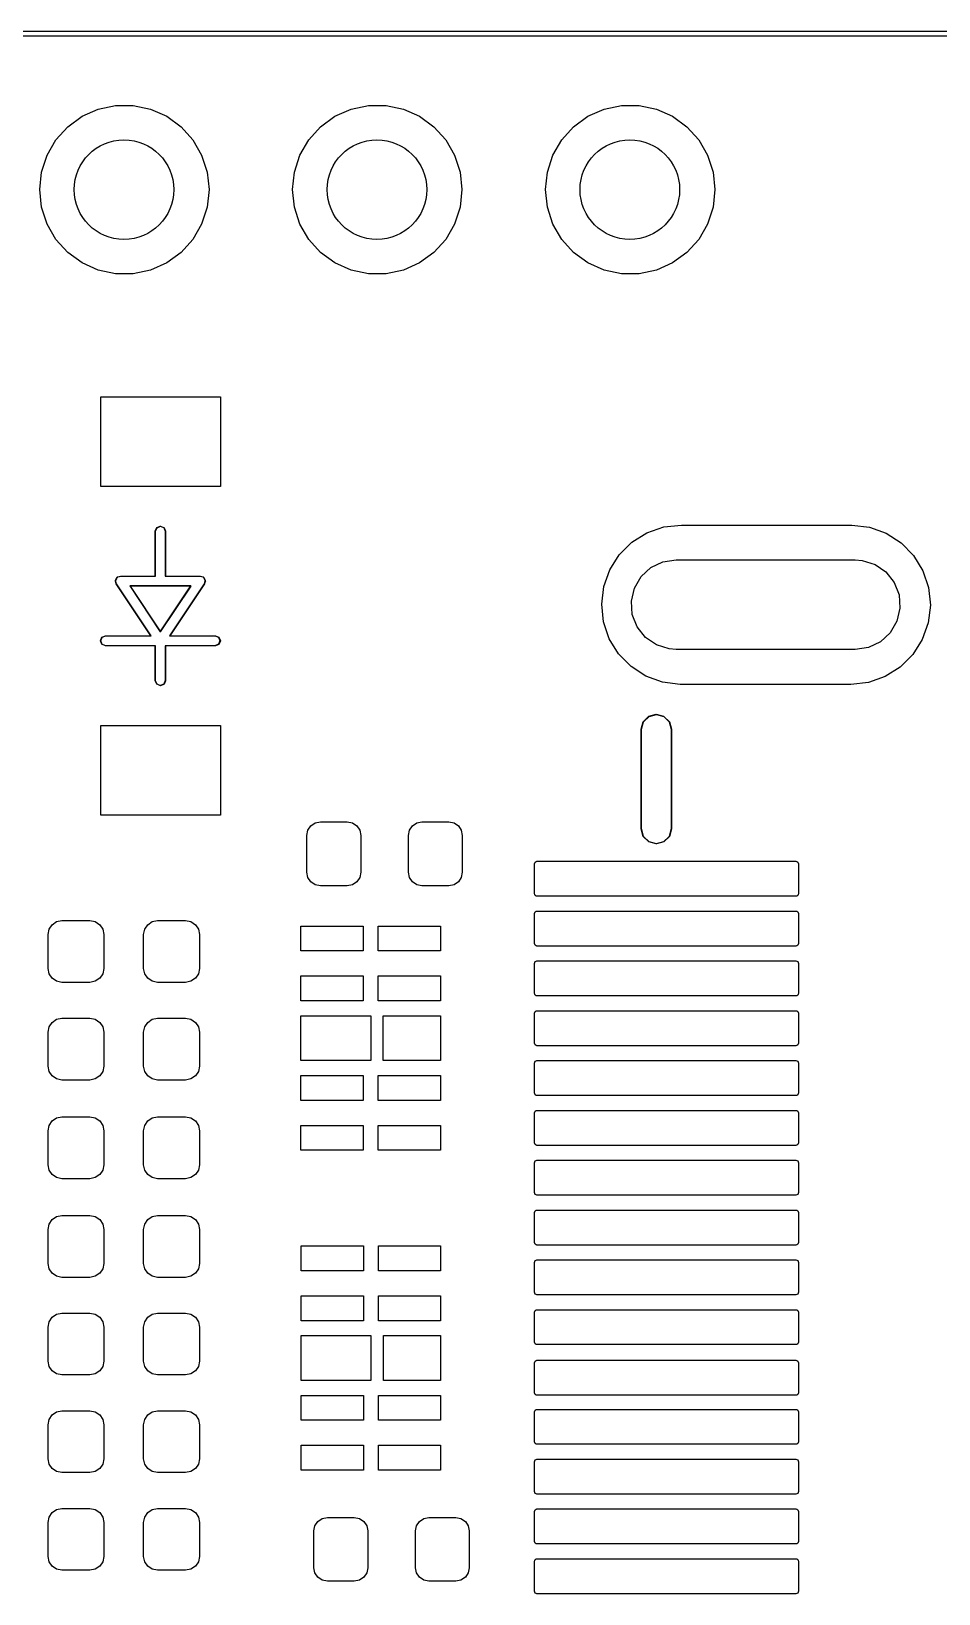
# Model space of a CAD drawing. Extents: x -4.6 to 74, y -9.9 to 22.
# Drawn here: x 56.33 to 65.42, y 6.31 to 21.96 of the extents above; entities that cross this region are included whole.
import ezdxf

# ---------------------------------------------------------------- set-up
doc = ezdxf.new("R2010")
doc.units = 0
doc.header["$MEASUREMENT"] = 0
doc.layers.get('0').update_dxf_attribs({"color": 252, "linetype": 'CONTINUOUS'})
doc.layers.add('BLACK', color=140, linetype='CONTINUOUS')
doc.layers.get('0').off()

# ---------------------------------------------------------------- blocks, each defined once
blk = doc.blocks.new('Tang_Nano_9K_3672-F_Mask')
at = {"layer": 'BLACK', "linetype": 'Continuous'}
for p, q in [((6.10498, -3.01993), (6.11182, -3.01847)), ((6.11182, -3.01847), (6.11882, -3.01847)), ((6.11882, -3.01847), (6.12566, -3.01993)), ((6.20498, -3.01993), (6.21183, -3.01847)), ((6.21183, -3.01847), (6.21882, -3.01847)), ((6.21882, -3.01847), (6.22566, -3.01993)), ((6.30498, -3.01993), (6.31182, -3.01847)), ((6.31182, -3.01847), (6.31882, -3.01847)), ((6.31882, -3.01847), (6.32566, -3.01993)), ((6.09293, -3.02689), (6.09859, -3.02277)), ((6.09859, -3.02277), (6.10498, -3.01993)), ((6.12566, -3.01993), (6.13206, -3.02277)), ((6.13206, -3.02277), (6.13772, -3.02689)), ((6.19293, -3.02689), (6.19859, -3.02277)), ((6.19859, -3.02277), (6.20498, -3.01993)), ((6.22566, -3.01993), (6.23206, -3.02277)), ((6.23206, -3.02277), (6.23772, -3.02689)), ((6.29293, -3.02689), (6.29859, -3.02277)), ((6.29859, -3.02277), (6.30498, -3.01993)), ((6.32566, -3.01993), (6.33206, -3.02277)), ((6.33206, -3.02277), (6.33772, -3.02689)), ((6.08825, -3.03209), (6.09293, -3.02689)), ((6.13772, -3.02689), (6.1424, -3.03209)), ((6.18825, -3.03209), (6.19293, -3.02689)), ((6.23772, -3.02689), (6.2424, -3.03209)), ((6.28825, -3.03209), (6.29293, -3.02689)), ((6.33772, -3.02689), (6.3424, -3.03209)), ((6.08475, -3.03814), (6.08825, -3.03209)), ((6.1424, -3.03209), (6.14589, -3.03814)), ((6.18475, -3.03814), (6.18825, -3.03209)), ((6.2424, -3.03209), (6.24589, -3.03814)), ((6.28475, -3.03814), (6.28825, -3.03209)), ((6.3424, -3.03209), (6.34589, -3.03814)), ((6.08259, -3.0448), (6.08475, -3.03814)), ((6.14589, -3.03814), (6.14806, -3.0448)), ((6.18259, -3.0448), (6.18475, -3.03814)), ((6.24589, -3.03814), (6.24806, -3.0448)), ((6.28259, -3.0448), (6.28475, -3.03814)), ((6.34589, -3.03814), (6.34806, -3.0448)), ((6.08186, -3.05176), (6.08259, -3.0448)), ((6.14806, -3.0448), (6.14879, -3.05176)), ((6.18186, -3.05176), (6.18259, -3.0448)), ((6.24806, -3.0448), (6.24879, -3.05176)), ((6.28186, -3.05176), (6.28259, -3.0448)), ((6.34806, -3.0448), (6.34879, -3.05176)), ((6.08259, -3.05871), (6.08186, -3.05176)), ((6.14879, -3.05176), (6.14806, -3.05871)), ((6.18259, -3.05871), (6.18186, -3.05176)), ((6.24879, -3.05176), (6.24806, -3.05871)), ((6.28259, -3.05871), (6.28186, -3.05176)), ((6.34879, -3.05176), (6.34806, -3.05871)), ((6.08475, -3.06537), (6.08259, -3.05871)), ((6.14806, -3.05871), (6.14589, -3.06537)), ((6.18475, -3.06537), (6.18259, -3.05871)), ((6.24806, -3.05871), (6.24589, -3.06537)), ((6.28475, -3.06537), (6.28259, -3.05871)), ((6.34806, -3.05871), (6.34589, -3.06537)), ((6.08825, -3.07143), (6.08475, -3.06537)), ((6.14589, -3.06537), (6.1424, -3.07143)), ((6.18825, -3.07143), (6.18475, -3.06537)), ((6.24589, -3.06537), (6.2424, -3.07143)), ((6.28825, -3.07143), (6.28475, -3.06537)), ((6.34589, -3.06537), (6.3424, -3.07143)), ((6.09293, -3.07662), (6.08825, -3.07143)), ((6.1424, -3.07143), (6.13772, -3.07662)), ((6.19293, -3.07662), (6.18825, -3.07143)), ((6.2424, -3.07143), (6.23772, -3.07662)), ((6.29293, -3.07662), (6.28825, -3.07143)), ((6.3424, -3.07143), (6.33772, -3.07662)), ((6.09859, -3.08074), (6.09293, -3.07662)), ((6.13772, -3.07662), (6.13206, -3.08074)), ((6.19859, -3.08074), (6.19293, -3.07662)), ((6.23772, -3.07662), (6.23206, -3.08074)), ((6.29859, -3.08074), (6.29293, -3.07662)), ((6.33772, -3.07662), (6.33206, -3.08074)), ((6.10498, -3.08358), (6.09859, -3.08074)), ((6.11182, -3.08504), (6.10498, -3.08358)), ((6.11882, -3.08504), (6.11182, -3.08504)), ((6.12566, -3.08358), (6.11882, -3.08504)), ((6.13206, -3.08074), (6.12566, -3.08358)), ((6.20498, -3.08358), (6.19859, -3.08074)), ((6.21183, -3.08504), (6.20498, -3.08358)), ((6.21882, -3.08504), (6.21183, -3.08504)), ((6.22566, -3.08358), (6.21882, -3.08504)), ((6.23206, -3.08074), (6.22566, -3.08358)), ((6.30498, -3.08358), (6.29859, -3.08074)), ((6.31182, -3.08504), (6.30498, -3.08358)), ((6.31882, -3.08504), (6.31182, -3.08504)), ((6.32566, -3.08358), (6.31882, -3.08504)), ((6.33206, -3.08074), (6.32566, -3.08358)), ((6.10602, -3.169), (6.10602, -3.13357)), ((6.10602, -3.13357), (6.15327, -3.13357)), ((6.15327, -3.13357), (6.15327, -3.169)), ((6.15327, -3.169), (6.10602, -3.169)), ((6.32194, -3.18735), (6.32857, -3.18504)), ((6.32857, -3.18504), (6.33555, -3.18426)), ((6.33555, -3.18426), (6.40248, -3.18426)), ((6.40248, -3.18426), (6.40292, -3.18426)), ((6.40292, -3.18426), (6.40989, -3.18514)), ((6.40989, -3.18514), (6.41648, -3.18755)), ((6.311, -3.19602), (6.31599, -3.19107)), ((6.31599, -3.19107), (6.32194, -3.18735)), ((6.41648, -3.18755), (6.42239, -3.19135)), ((6.42239, -3.19135), (6.4273, -3.19637)), ((6.30724, -3.20195), (6.311, -3.19602)), ((6.4273, -3.19637), (6.43098, -3.20235)), ((6.30489, -3.20857), (6.30724, -3.20195)), ((6.43098, -3.20235), (6.43324, -3.20899)), ((6.30406, -3.21554), (6.30489, -3.20857)), ((6.43324, -3.20899), (6.43398, -3.21598)), ((6.30479, -3.22252), (6.30406, -3.21554)), ((6.43398, -3.21598), (6.43314, -3.22295)), ((6.30705, -3.22917), (6.30479, -3.22252)), ((6.43314, -3.22295), (6.43079, -3.22956)), ((6.31073, -3.23515), (6.30705, -3.22917)), ((6.43079, -3.22956), (6.42703, -3.23549)), ((6.31564, -3.24017), (6.31073, -3.23515)), ((6.32155, -3.24397), (6.31564, -3.24017)), ((6.42204, -3.24044), (6.41609, -3.24416)), ((6.42703, -3.23549), (6.42204, -3.24044)), ((6.32814, -3.24637), (6.32155, -3.24397)), ((6.33511, -3.24725), (6.32814, -3.24637)), ((6.40946, -3.24647), (6.40248, -3.24725)), ((6.41609, -3.24416), (6.40946, -3.24647)), ((6.33555, -3.24725), (6.33511, -3.24725)), ((6.40248, -3.24725), (6.33555, -3.24725)), ((6.10602, -3.29892), (6.10602, -3.26349)), ((6.10602, -3.26349), (6.15327, -3.26349)), ((6.15327, -3.26349), (6.15327, -3.29892)), ((6.15327, -3.29892), (6.10602, -3.29892)), ((6.18908, -3.30314), (6.1908, -3.30199)), ((6.1908, -3.30199), (6.19283, -3.30158)), ((6.19283, -3.30158), (6.20346, -3.30158)), ((6.20346, -3.30158), (6.2055, -3.30199)), ((6.2055, -3.30199), (6.20722, -3.30314)), ((6.22923, -3.30314), (6.23096, -3.30199)), ((6.23096, -3.30199), (6.23299, -3.30158)), ((6.23299, -3.30158), (6.24362, -3.30158)), ((6.24362, -3.30158), (6.24566, -3.30199)), ((6.24566, -3.30199), (6.24738, -3.30314)), ((6.18752, -3.3069), (6.18792, -3.30487)), ((6.18752, -3.32147), (6.18752, -3.3069)), ((6.18792, -3.30487), (6.18908, -3.30314)), ((6.20722, -3.30314), (6.20837, -3.30487)), ((6.20837, -3.30487), (6.20878, -3.3069)), ((6.20878, -3.3069), (6.20878, -3.32147)), ((6.22768, -3.3069), (6.22808, -3.30487)), ((6.22768, -3.32147), (6.22768, -3.3069)), ((6.22808, -3.30487), (6.22923, -3.30314)), ((6.24738, -3.30314), (6.24853, -3.30487)), ((6.24853, -3.30487), (6.24894, -3.3069)), ((6.24894, -3.3069), (6.24894, -3.32147)), ((6.27746, -3.31812), (6.27754, -3.31774)), ((6.27746, -3.32993), (6.27746, -3.31812)), ((6.27754, -3.31774), (6.27776, -3.31741)), ((6.27776, -3.31741), (6.27808, -3.3172)), ((6.27808, -3.3172), (6.27846, -3.31712)), ((6.27846, -3.31712), (6.38083, -3.31712)), ((6.38083, -3.31712), (6.38121, -3.3172)), ((6.38121, -3.3172), (6.38153, -3.31741)), ((6.38153, -3.31741), (6.38175, -3.31774)), ((6.38175, -3.31774), (6.38183, -3.31812)), ((6.38183, -3.31812), (6.38183, -3.32993)), ((6.18792, -3.3235), (6.18752, -3.32147)), ((6.18908, -3.32522), (6.18792, -3.3235)), ((6.1908, -3.32638), (6.18908, -3.32522)), ((6.19283, -3.32678), (6.1908, -3.32638)), ((6.20346, -3.32678), (6.19283, -3.32678)), ((6.2055, -3.32638), (6.20346, -3.32678)), ((6.20722, -3.32522), (6.2055, -3.32638)), ((6.20837, -3.3235), (6.20722, -3.32522)), ((6.20878, -3.32147), (6.20837, -3.3235)), ((6.22808, -3.3235), (6.22768, -3.32147)), ((6.22923, -3.32522), (6.22808, -3.3235)), ((6.23096, -3.32638), (6.22923, -3.32522)), ((6.23299, -3.32678), (6.23096, -3.32638)), ((6.24362, -3.32678), (6.23299, -3.32678)), ((6.24566, -3.32638), (6.24362, -3.32678)), ((6.24738, -3.32522), (6.24566, -3.32638)), ((6.24853, -3.3235), (6.24738, -3.32522)), ((6.24894, -3.32147), (6.24853, -3.3235)), ((6.27754, -3.33031), (6.27746, -3.32993)), ((6.27776, -3.33064), (6.27754, -3.33031)), ((6.27808, -3.33086), (6.27776, -3.33064)), ((6.27846, -3.33093), (6.27808, -3.33086)), ((6.38083, -3.33093), (6.27846, -3.33093)), ((6.38121, -3.33086), (6.38083, -3.33093)), ((6.38153, -3.33064), (6.38121, -3.33086)), ((6.38175, -3.33031), (6.38153, -3.33064)), ((6.38183, -3.32993), (6.38175, -3.33031)), ((6.27746, -3.33781), (6.27754, -3.33742)), ((6.27746, -3.34962), (6.27746, -3.33781)), ((6.27754, -3.33742), (6.27776, -3.3371)), ((6.27776, -3.3371), (6.27808, -3.33688)), ((6.27808, -3.33688), (6.27846, -3.33681)), ((6.27846, -3.33681), (6.38083, -3.33681)), ((6.38083, -3.33681), (6.38121, -3.33688)), ((6.38121, -3.33688), (6.38153, -3.3371)), ((6.38153, -3.3371), (6.38175, -3.33742)), ((6.38175, -3.33742), (6.38183, -3.33781)), ((6.38183, -3.33781), (6.38183, -3.34962)), ((6.08516, -3.34607), (6.08558, -3.34396)), ((6.08558, -3.34396), (6.08677, -3.34218)), ((6.08677, -3.34218), (6.08856, -3.34098)), ((6.08856, -3.34098), (6.09067, -3.34056)), ((6.09067, -3.34056), (6.10169, -3.34056)), ((6.10169, -3.34056), (6.1038, -3.34098)), ((6.1038, -3.34098), (6.10559, -3.34218)), ((6.10559, -3.34218), (6.10679, -3.34396)), ((6.10679, -3.34396), (6.1072, -3.34607)), ((6.12295, -3.34607), (6.12337, -3.34396)), ((6.12337, -3.34396), (6.12457, -3.34218)), ((6.12457, -3.34218), (6.12636, -3.34098)), ((6.12636, -3.34098), (6.12846, -3.34056)), ((6.12846, -3.34056), (6.13949, -3.34056)), ((6.13949, -3.34056), (6.1416, -3.34098)), ((6.1416, -3.34098), (6.14339, -3.34218)), ((6.14339, -3.34218), (6.14458, -3.34396)), ((6.14458, -3.34396), (6.145, -3.34607)), ((6.18516, -3.35257), (6.18516, -3.34273)), ((6.18516, -3.34273), (6.20976, -3.34273)), ((6.20976, -3.34273), (6.20976, -3.35257)), ((6.21567, -3.35257), (6.21567, -3.34273)), ((6.21567, -3.34273), (6.24028, -3.34273)), ((6.24028, -3.34273), (6.24028, -3.35257)), ((6.08516, -3.35946), (6.08516, -3.34607)), ((6.1072, -3.34607), (6.1072, -3.35946)), ((6.12295, -3.35946), (6.12295, -3.34607)), ((6.145, -3.34607), (6.145, -3.35946)), ((6.27754, -3.35), (6.27746, -3.34962)), ((6.27776, -3.35032), (6.27754, -3.35)), ((6.27808, -3.35054), (6.27776, -3.35032)), ((6.27846, -3.35062), (6.27808, -3.35054)), ((6.38083, -3.35062), (6.27846, -3.35062)), ((6.38121, -3.35054), (6.38083, -3.35062)), ((6.38153, -3.35032), (6.38121, -3.35054)), ((6.38175, -3.35), (6.38153, -3.35032)), ((6.38183, -3.34962), (6.38175, -3.35)), ((6.20976, -3.35257), (6.18516, -3.35257)), ((6.24028, -3.35257), (6.21567, -3.35257)), ((6.27746, -3.35749), (6.27754, -3.35711)), ((6.27746, -3.3693), (6.27746, -3.35749)), ((6.27754, -3.35711), (6.27776, -3.35678)), ((6.27776, -3.35678), (6.27808, -3.35657)), ((6.27808, -3.35657), (6.27846, -3.35649)), ((6.27846, -3.35649), (6.38083, -3.35649)), ((6.38083, -3.35649), (6.38121, -3.35657)), ((6.38121, -3.35657), (6.38153, -3.35678)), ((6.38153, -3.35678), (6.38175, -3.35711)), ((6.38175, -3.35711), (6.38183, -3.35749)), ((6.38183, -3.35749), (6.38183, -3.3693)), ((6.08558, -3.36157), (6.08516, -3.35946)), ((6.08677, -3.36336), (6.08558, -3.36157)), ((6.08856, -3.36455), (6.08677, -3.36336)), ((6.10559, -3.36336), (6.1038, -3.36455)), ((6.10679, -3.36157), (6.10559, -3.36336)), ((6.1072, -3.35946), (6.10679, -3.36157)), ((6.12337, -3.36157), (6.12295, -3.35946)), ((6.12457, -3.36336), (6.12337, -3.36157)), ((6.12636, -3.36455), (6.12457, -3.36336)), ((6.14339, -3.36336), (6.1416, -3.36455)), ((6.14458, -3.36157), (6.14339, -3.36336)), ((6.145, -3.35946), (6.14458, -3.36157)), ((6.18516, -3.37225), (6.18516, -3.36241)), ((6.18516, -3.36241), (6.20976, -3.36241)), ((6.20976, -3.36241), (6.20976, -3.37225)), ((6.21567, -3.37225), (6.21567, -3.36241)), ((6.21567, -3.36241), (6.24028, -3.36241)), ((6.24028, -3.36241), (6.24028, -3.37225)), ((6.09067, -3.36497), (6.08856, -3.36455)), ((6.10169, -3.36497), (6.09067, -3.36497)), ((6.1038, -3.36455), (6.10169, -3.36497)), ((6.12846, -3.36497), (6.12636, -3.36455)), ((6.13949, -3.36497), (6.12846, -3.36497)), ((6.1416, -3.36455), (6.13949, -3.36497)), ((6.27754, -3.36968), (6.27746, -3.3693)), ((6.27776, -3.37001), (6.27754, -3.36968)), ((6.27808, -3.37023), (6.27776, -3.37001)), ((6.27846, -3.3703), (6.27808, -3.37023)), ((6.38083, -3.3703), (6.27846, -3.3703)), ((6.38121, -3.37023), (6.38083, -3.3703)), ((6.38153, -3.37001), (6.38121, -3.37023)), ((6.38175, -3.36968), (6.38153, -3.37001)), ((6.38183, -3.3693), (6.38175, -3.36968)), ((6.20976, -3.37225), (6.18516, -3.37225)), ((6.24028, -3.37225), (6.21567, -3.37225)), ((6.27746, -3.37718), (6.27754, -3.37679)), ((6.27754, -3.37679), (6.27776, -3.37647)), ((6.27776, -3.37647), (6.27808, -3.37625)), ((6.27808, -3.37625), (6.27846, -3.37618)), ((6.27846, -3.37618), (6.38083, -3.37618)), ((6.38083, -3.37618), (6.38121, -3.37625)), ((6.38121, -3.37625), (6.38153, -3.37647)), ((6.38153, -3.37647), (6.38175, -3.37679)), ((6.38175, -3.37679), (6.38183, -3.37718)), ((6.08516, -3.38466), (6.08558, -3.38255)), ((6.08558, -3.38255), (6.08677, -3.38076)), ((6.08677, -3.38076), (6.08856, -3.37956)), ((6.08856, -3.37956), (6.09067, -3.37914)), ((6.09067, -3.37914), (6.10169, -3.37914)), ((6.10169, -3.37914), (6.1038, -3.37956)), ((6.1038, -3.37956), (6.10559, -3.38076)), ((6.10559, -3.38076), (6.10679, -3.38255)), ((6.10679, -3.38255), (6.1072, -3.38466)), ((6.12295, -3.38466), (6.12337, -3.38255)), ((6.12337, -3.38255), (6.12457, -3.38076)), ((6.12457, -3.38076), (6.12636, -3.37956)), ((6.12636, -3.37956), (6.12846, -3.37914)), ((6.12846, -3.37914), (6.13949, -3.37914)), ((6.13949, -3.37914), (6.1416, -3.37956)), ((6.1416, -3.37956), (6.14339, -3.38076)), ((6.14339, -3.38076), (6.14458, -3.38255)), ((6.14458, -3.38255), (6.145, -3.38466)), ((6.18516, -3.39588), (6.18516, -3.37816)), ((6.18516, -3.37816), (6.21272, -3.37816)), ((6.21272, -3.37816), (6.21272, -3.39588)), ((6.21764, -3.39588), (6.21764, -3.37816)), ((6.21764, -3.37816), (6.24028, -3.37816)), ((6.24028, -3.37816), (6.24028, -3.39588)), ((6.27746, -3.38899), (6.27746, -3.37718)), ((6.38183, -3.37718), (6.38183, -3.38899)), ((6.08516, -3.39804), (6.08516, -3.38466)), ((6.1072, -3.38466), (6.1072, -3.39804)), ((6.12295, -3.39804), (6.12295, -3.38466)), ((6.145, -3.38466), (6.145, -3.39804)), ((6.27754, -3.38937), (6.27746, -3.38899)), ((6.38183, -3.38899), (6.38175, -3.38937)), ((6.27776, -3.38969), (6.27754, -3.38937)), ((6.27808, -3.38991), (6.27776, -3.38969)), ((6.27846, -3.38999), (6.27808, -3.38991)), ((6.38083, -3.38999), (6.27846, -3.38999)), ((6.38121, -3.38991), (6.38083, -3.38999)), ((6.38153, -3.38969), (6.38121, -3.38991)), ((6.38175, -3.38937), (6.38153, -3.38969)), ((6.08558, -3.40015), (6.08516, -3.39804)), ((6.08677, -3.40194), (6.08558, -3.40015)), ((6.10679, -3.40015), (6.10559, -3.40194)), ((6.1072, -3.39804), (6.10679, -3.40015)), ((6.12337, -3.40015), (6.12295, -3.39804)), ((6.12457, -3.40194), (6.12337, -3.40015)), ((6.14458, -3.40015), (6.14339, -3.40194)), ((6.145, -3.39804), (6.14458, -3.40015)), ((6.21272, -3.39588), (6.18516, -3.39588)), ((6.24028, -3.39588), (6.21764, -3.39588)), ((6.27746, -3.39686), (6.27754, -3.39648)), ((6.27746, -3.40867), (6.27746, -3.39686)), ((6.27754, -3.39648), (6.27776, -3.39615)), ((6.27776, -3.39615), (6.27808, -3.39594)), ((6.27808, -3.39594), (6.27846, -3.39586)), ((6.27846, -3.39586), (6.38083, -3.39586)), ((6.38083, -3.39586), (6.38121, -3.39594)), ((6.38121, -3.39594), (6.38153, -3.39615)), ((6.38153, -3.39615), (6.38175, -3.39648)), ((6.38175, -3.39648), (6.38183, -3.39686)), ((6.38183, -3.39686), (6.38183, -3.40867)), ((6.08856, -3.40313), (6.08677, -3.40194)), ((6.09067, -3.40355), (6.08856, -3.40313)), ((6.10169, -3.40355), (6.09067, -3.40355)), ((6.1038, -3.40313), (6.10169, -3.40355)), ((6.10559, -3.40194), (6.1038, -3.40313)), ((6.12636, -3.40313), (6.12457, -3.40194)), ((6.12846, -3.40355), (6.12636, -3.40313)), ((6.13949, -3.40355), (6.12846, -3.40355)), ((6.1416, -3.40313), (6.13949, -3.40355)), ((6.14339, -3.40194), (6.1416, -3.40313)), ((6.18516, -3.41162), (6.18516, -3.40178)), ((6.18516, -3.40178), (6.20976, -3.40178)), ((6.20976, -3.40178), (6.20976, -3.41162)), ((6.21567, -3.41162), (6.21567, -3.40178)), ((6.21567, -3.40178), (6.24028, -3.40178)), ((6.24028, -3.40178), (6.24028, -3.41162)), ((6.20976, -3.41162), (6.18516, -3.41162)), ((6.24028, -3.41162), (6.21567, -3.41162)), ((6.27754, -3.40905), (6.27746, -3.40867)), ((6.27776, -3.40938), (6.27754, -3.40905)), ((6.27808, -3.4096), (6.27776, -3.40938)), ((6.27846, -3.40967), (6.27808, -3.4096)), ((6.38083, -3.40967), (6.27846, -3.40967)), ((6.38121, -3.4096), (6.38083, -3.40967)), ((6.38153, -3.40938), (6.38121, -3.4096)), ((6.38175, -3.40905), (6.38153, -3.40938)), ((6.38183, -3.40867), (6.38175, -3.40905)), ((6.08558, -3.42152), (6.08677, -3.41973)), ((6.08677, -3.41973), (6.08856, -3.41854)), ((6.08856, -3.41854), (6.09067, -3.41812)), ((6.09067, -3.41812), (6.10169, -3.41812)), ((6.10169, -3.41812), (6.1038, -3.41854)), ((6.1038, -3.41854), (6.10559, -3.41973)), ((6.10559, -3.41973), (6.10679, -3.42152)), ((6.12337, -3.42152), (6.12457, -3.41973)), ((6.12457, -3.41973), (6.12636, -3.41854)), ((6.12636, -3.41854), (6.12846, -3.41812)), ((6.12846, -3.41812), (6.13949, -3.41812)), ((6.13949, -3.41812), (6.1416, -3.41854)), ((6.1416, -3.41854), (6.14339, -3.41973)), ((6.14339, -3.41973), (6.14458, -3.42152)), ((6.27746, -3.41655), (6.27754, -3.41616)), ((6.27746, -3.42836), (6.27746, -3.41655)), ((6.27754, -3.41616), (6.27776, -3.41584)), ((6.27776, -3.41584), (6.27808, -3.41562)), ((6.27808, -3.41562), (6.27846, -3.41555)), ((6.27846, -3.41555), (6.38083, -3.41555)), ((6.38083, -3.41555), (6.38121, -3.41562)), ((6.38121, -3.41562), (6.38153, -3.41584)), ((6.38153, -3.41584), (6.38175, -3.41616)), ((6.38175, -3.41616), (6.38183, -3.41655)), ((6.38183, -3.41655), (6.38183, -3.42836)), ((6.08516, -3.42363), (6.08558, -3.42152)), ((6.08516, -3.43702), (6.08516, -3.42363)), ((6.10679, -3.42152), (6.1072, -3.42363)), ((6.1072, -3.42363), (6.1072, -3.43702)), ((6.12295, -3.42363), (6.12337, -3.42152)), ((6.12295, -3.43702), (6.12295, -3.42363)), ((6.14458, -3.42152), (6.145, -3.42363)), ((6.145, -3.42363), (6.145, -3.43702)), ((6.18516, -3.43131), (6.18516, -3.42147)), ((6.18516, -3.42147), (6.20976, -3.42147)), ((6.20976, -3.42147), (6.20976, -3.43131)), ((6.21567, -3.43131), (6.21567, -3.42147)), ((6.21567, -3.42147), (6.24028, -3.42147)), ((6.24028, -3.42147), (6.24028, -3.43131)), ((6.20976, -3.43131), (6.18516, -3.43131)), ((6.24028, -3.43131), (6.21567, -3.43131)), ((6.27754, -3.42874), (6.27746, -3.42836)), ((6.27776, -3.42906), (6.27754, -3.42874)), ((6.27808, -3.42928), (6.27776, -3.42906)), ((6.27846, -3.42936), (6.27808, -3.42928)), ((6.38083, -3.42936), (6.27846, -3.42936)), ((6.38121, -3.42928), (6.38083, -3.42936)), ((6.38153, -3.42906), (6.38121, -3.42928)), ((6.38175, -3.42874), (6.38153, -3.42906)), ((6.38183, -3.42836), (6.38175, -3.42874)), ((6.08558, -3.43913), (6.08516, -3.43702)), ((6.1072, -3.43702), (6.10679, -3.43913)), ((6.12337, -3.43913), (6.12295, -3.43702)), ((6.145, -3.43702), (6.14458, -3.43913)), ((6.27746, -3.43623), (6.27754, -3.43585)), ((6.27746, -3.44804), (6.27746, -3.43623)), ((6.27754, -3.43585), (6.27776, -3.43552)), ((6.27776, -3.43552), (6.27808, -3.43531)), ((6.27808, -3.43531), (6.27846, -3.43523)), ((6.27846, -3.43523), (6.38083, -3.43523)), ((6.38083, -3.43523), (6.38121, -3.43531)), ((6.38121, -3.43531), (6.38153, -3.43552)), ((6.38153, -3.43552), (6.38175, -3.43585)), ((6.38175, -3.43585), (6.38183, -3.43623)), ((6.38183, -3.43623), (6.38183, -3.44804)), ((6.08677, -3.44091), (6.08558, -3.43913)), ((6.08856, -3.44211), (6.08677, -3.44091)), ((6.09067, -3.44253), (6.08856, -3.44211)), ((6.10169, -3.44253), (6.09067, -3.44253)), ((6.1038, -3.44211), (6.10169, -3.44253)), ((6.10559, -3.44091), (6.1038, -3.44211)), ((6.10679, -3.43913), (6.10559, -3.44091)), ((6.12457, -3.44091), (6.12337, -3.43913)), ((6.12636, -3.44211), (6.12457, -3.44091)), ((6.12846, -3.44253), (6.12636, -3.44211)), ((6.13949, -3.44253), (6.12846, -3.44253)), ((6.1416, -3.44211), (6.13949, -3.44253)), ((6.14339, -3.44091), (6.1416, -3.44211)), ((6.14458, -3.43913), (6.14339, -3.44091)), ((6.27754, -3.44842), (6.27746, -3.44804)), ((6.27776, -3.44875), (6.27754, -3.44842)), ((6.27808, -3.44897), (6.27776, -3.44875)), ((6.27846, -3.44904), (6.27808, -3.44897)), ((6.38083, -3.44904), (6.27846, -3.44904)), ((6.38121, -3.44897), (6.38083, -3.44904)), ((6.38153, -3.44875), (6.38121, -3.44897)), ((6.38175, -3.44842), (6.38153, -3.44875)), ((6.38183, -3.44804), (6.38175, -3.44842)), ((6.08856, -3.45752), (6.09067, -3.4571)), ((6.09067, -3.4571), (6.10169, -3.4571)), ((6.10169, -3.4571), (6.1038, -3.45752)), ((6.12636, -3.45752), (6.12846, -3.4571)), ((6.12846, -3.4571), (6.13949, -3.4571)), ((6.13949, -3.4571), (6.1416, -3.45752)), ((6.27746, -3.45592), (6.27754, -3.45553)), ((6.27746, -3.46773), (6.27746, -3.45592)), ((6.27754, -3.45553), (6.27776, -3.45521)), ((6.27776, -3.45521), (6.27808, -3.45499)), ((6.27808, -3.45499), (6.27846, -3.45492)), ((6.27846, -3.45492), (6.38083, -3.45492)), ((6.38083, -3.45492), (6.38121, -3.45499)), ((6.38121, -3.45499), (6.38153, -3.45521)), ((6.38153, -3.45521), (6.38175, -3.45553)), ((6.38175, -3.45553), (6.38183, -3.45592)), ((6.38183, -3.45592), (6.38183, -3.46773)), ((6.08516, -3.46261), (6.08558, -3.4605)), ((6.08516, -3.47599), (6.08516, -3.46261)), ((6.08558, -3.4605), (6.08677, -3.45871)), ((6.08677, -3.45871), (6.08856, -3.45752)), ((6.1038, -3.45752), (6.10559, -3.45871)), ((6.10559, -3.45871), (6.10679, -3.4605)), ((6.10679, -3.4605), (6.1072, -3.46261)), ((6.1072, -3.46261), (6.1072, -3.47599)), ((6.12295, -3.46261), (6.12337, -3.4605)), ((6.12295, -3.47599), (6.12295, -3.46261)), ((6.12337, -3.4605), (6.12457, -3.45871)), ((6.12457, -3.45871), (6.12636, -3.45752)), ((6.1416, -3.45752), (6.14339, -3.45871)), ((6.14339, -3.45871), (6.14458, -3.4605)), ((6.14458, -3.4605), (6.145, -3.46261)), ((6.145, -3.46261), (6.145, -3.47599)), ((6.18526, -3.47895), (6.18526, -3.4691)), ((6.18526, -3.4691), (6.20986, -3.4691)), ((6.20986, -3.4691), (6.20986, -3.47895)), ((6.21577, -3.47895), (6.21577, -3.4691)), ((6.21577, -3.4691), (6.24037, -3.4691)), ((6.24037, -3.4691), (6.24037, -3.47895)), ((6.27754, -3.46811), (6.27746, -3.46773)), ((6.27776, -3.46843), (6.27754, -3.46811)), ((6.27808, -3.46865), (6.27776, -3.46843)), ((6.27846, -3.46873), (6.27808, -3.46865)), ((6.38083, -3.46873), (6.27846, -3.46873)), ((6.38121, -3.46865), (6.38083, -3.46873)), ((6.38153, -3.46843), (6.38121, -3.46865)), ((6.38175, -3.46811), (6.38153, -3.46843)), ((6.38183, -3.46773), (6.38175, -3.46811)), ((6.27746, -3.4756), (6.27754, -3.47522)), ((6.27746, -3.48741), (6.27746, -3.4756)), ((6.27754, -3.47522), (6.27776, -3.47489)), ((6.27776, -3.47489), (6.27808, -3.47468)), ((6.27808, -3.47468), (6.27846, -3.4746)), ((6.27846, -3.4746), (6.38083, -3.4746)), ((6.38083, -3.4746), (6.38121, -3.47468)), ((6.38121, -3.47468), (6.38153, -3.47489)), ((6.38153, -3.47489), (6.38175, -3.47522)), ((6.38175, -3.47522), (6.38183, -3.4756)), ((6.38183, -3.4756), (6.38183, -3.48741)), ((6.08558, -3.4781), (6.08516, -3.47599)), ((6.08677, -3.47989), (6.08558, -3.4781)), ((6.08856, -3.48109), (6.08677, -3.47989)), ((6.09067, -3.48151), (6.08856, -3.48109)), ((6.10169, -3.48151), (6.09067, -3.48151)), ((6.1038, -3.48109), (6.10169, -3.48151)), ((6.10559, -3.47989), (6.1038, -3.48109)), ((6.10679, -3.4781), (6.10559, -3.47989)), ((6.1072, -3.47599), (6.10679, -3.4781)), ((6.12337, -3.4781), (6.12295, -3.47599)), ((6.12457, -3.47989), (6.12337, -3.4781)), ((6.12636, -3.48109), (6.12457, -3.47989)), ((6.12846, -3.48151), (6.12636, -3.48109)), ((6.13949, -3.48151), (6.12846, -3.48151)), ((6.1416, -3.48109), (6.13949, -3.48151)), ((6.14339, -3.47989), (6.1416, -3.48109)), ((6.14458, -3.4781), (6.14339, -3.47989)), ((6.145, -3.47599), (6.14458, -3.4781)), ((6.20986, -3.47895), (6.18526, -3.47895)), ((6.24037, -3.47895), (6.21577, -3.47895)), ((6.27754, -3.48779), (6.27746, -3.48741)), ((6.27776, -3.48812), (6.27754, -3.48779)), ((6.38175, -3.48779), (6.38153, -3.48812)), ((6.38183, -3.48741), (6.38175, -3.48779)), ((6.18526, -3.49863), (6.18526, -3.48879)), ((6.18526, -3.48879), (6.20986, -3.48879)), ((6.20986, -3.48879), (6.20986, -3.49863)), ((6.21577, -3.49863), (6.21577, -3.48879)), ((6.21577, -3.48879), (6.24037, -3.48879)), ((6.24037, -3.48879), (6.24037, -3.49863)), ((6.27808, -3.48834), (6.27776, -3.48812)), ((6.27846, -3.48841), (6.27808, -3.48834)), ((6.38083, -3.48841), (6.27846, -3.48841)), ((6.38121, -3.48834), (6.38083, -3.48841)), ((6.38153, -3.48812), (6.38121, -3.48834)), ((6.08516, -3.50119), (6.08558, -3.49908)), ((6.08558, -3.49908), (6.08677, -3.49729)), ((6.08677, -3.49729), (6.08856, -3.4961)), ((6.08856, -3.4961), (6.09067, -3.49568)), ((6.09067, -3.49568), (6.10169, -3.49568)), ((6.10169, -3.49568), (6.1038, -3.4961)), ((6.1038, -3.4961), (6.10559, -3.49729)), ((6.10559, -3.49729), (6.10679, -3.49908)), ((6.10679, -3.49908), (6.1072, -3.50119)), ((6.12295, -3.50119), (6.12337, -3.49908)), ((6.12337, -3.49908), (6.12457, -3.49729)), ((6.12457, -3.49729), (6.12636, -3.4961)), ((6.12636, -3.4961), (6.12846, -3.49568)), ((6.12846, -3.49568), (6.13949, -3.49568)), ((6.13949, -3.49568), (6.1416, -3.4961)), ((6.1416, -3.4961), (6.14339, -3.49729)), ((6.14339, -3.49729), (6.14458, -3.49908)), ((6.14458, -3.49908), (6.145, -3.50119)), ((6.20986, -3.49863), (6.18526, -3.49863)), ((6.24037, -3.49863), (6.21577, -3.49863)), ((6.27746, -3.49529), (6.27754, -3.4949)), ((6.27746, -3.5071), (6.27746, -3.49529)), ((6.27754, -3.4949), (6.27776, -3.49458)), ((6.27776, -3.49458), (6.27808, -3.49436)), ((6.27808, -3.49436), (6.27846, -3.49429)), ((6.27846, -3.49429), (6.38083, -3.49429)), ((6.38083, -3.49429), (6.38121, -3.49436)), ((6.38121, -3.49436), (6.38153, -3.49458)), ((6.38153, -3.49458), (6.38175, -3.4949)), ((6.38175, -3.4949), (6.38183, -3.49529)), ((6.38183, -3.49529), (6.38183, -3.5071)), ((6.08516, -3.51458), (6.08516, -3.50119)), ((6.1072, -3.50119), (6.1072, -3.51458)), ((6.12295, -3.51458), (6.12295, -3.50119)), ((6.145, -3.50119), (6.145, -3.51458)), ((6.18526, -3.52225), (6.18526, -3.50454)), ((6.18526, -3.50454), (6.21281, -3.50454)), ((6.21281, -3.50454), (6.21281, -3.52225)), ((6.21774, -3.52225), (6.21774, -3.50454)), ((6.21774, -3.50454), (6.24037, -3.50454)), ((6.24037, -3.50454), (6.24037, -3.52225)), ((6.27754, -3.50748), (6.27746, -3.5071)), ((6.27776, -3.5078), (6.27754, -3.50748)), ((6.27808, -3.50802), (6.27776, -3.5078)), ((6.27846, -3.5081), (6.27808, -3.50802)), ((6.38083, -3.5081), (6.27846, -3.5081)), ((6.38121, -3.50802), (6.38083, -3.5081)), ((6.38153, -3.5078), (6.38121, -3.50802)), ((6.38175, -3.50748), (6.38153, -3.5078)), ((6.38183, -3.5071), (6.38175, -3.50748)), ((6.08558, -3.51669), (6.08516, -3.51458)), ((6.08677, -3.51847), (6.08558, -3.51669)), ((6.08856, -3.51967), (6.08677, -3.51847)), ((6.10559, -3.51847), (6.1038, -3.51967)), ((6.10679, -3.51669), (6.10559, -3.51847)), ((6.1072, -3.51458), (6.10679, -3.51669)), ((6.12337, -3.51669), (6.12295, -3.51458)), ((6.12457, -3.51847), (6.12337, -3.51669)), ((6.12636, -3.51967), (6.12457, -3.51847)), ((6.14339, -3.51847), (6.1416, -3.51967)), ((6.14458, -3.51669), (6.14339, -3.51847)), ((6.145, -3.51458), (6.14458, -3.51669)), ((6.27746, -3.51529), (6.27754, -3.5149)), ((6.27746, -3.5271), (6.27746, -3.51529)), ((6.27754, -3.5149), (6.27776, -3.51458)), ((6.27776, -3.51458), (6.27808, -3.51436)), ((6.27808, -3.51436), (6.27846, -3.51429)), ((6.27846, -3.51429), (6.38083, -3.51429)), ((6.38083, -3.51429), (6.38121, -3.51436)), ((6.38121, -3.51436), (6.38153, -3.51458)), ((6.38153, -3.51458), (6.38175, -3.5149)), ((6.38175, -3.5149), (6.38183, -3.51529)), ((6.38183, -3.51529), (6.38183, -3.5271)), ((6.09067, -3.52009), (6.08856, -3.51967)), ((6.10169, -3.52009), (6.09067, -3.52009)), ((6.1038, -3.51967), (6.10169, -3.52009)), ((6.12846, -3.52009), (6.12636, -3.51967)), ((6.13949, -3.52009), (6.12846, -3.52009)), ((6.1416, -3.51967), (6.13949, -3.52009)), ((6.21281, -3.52225), (6.18526, -3.52225)), ((6.24037, -3.52225), (6.21774, -3.52225)), ((6.18526, -3.538), (6.18526, -3.52816)), ((6.18526, -3.52816), (6.20986, -3.52816)), ((6.20986, -3.52816), (6.20986, -3.538)), ((6.21577, -3.538), (6.21577, -3.52816)), ((6.21577, -3.52816), (6.24037, -3.52816)), ((6.24037, -3.52816), (6.24037, -3.538)), ((6.27754, -3.52748), (6.27746, -3.5271)), ((6.27776, -3.5278), (6.27754, -3.52748)), ((6.27808, -3.52802), (6.27776, -3.5278)), ((6.27846, -3.5281), (6.27808, -3.52802)), ((6.38083, -3.5281), (6.27846, -3.5281)), ((6.38121, -3.52802), (6.38083, -3.5281)), ((6.38153, -3.5278), (6.38121, -3.52802)), ((6.38175, -3.52748), (6.38153, -3.5278)), ((6.38183, -3.5271), (6.38175, -3.52748)), ((6.08558, -3.53766), (6.08677, -3.53588)), ((6.08677, -3.53588), (6.08856, -3.53468)), ((6.08856, -3.53468), (6.09067, -3.53426)), ((6.09067, -3.53426), (6.10169, -3.53426)), ((6.10169, -3.53426), (6.1038, -3.53468)), ((6.1038, -3.53468), (6.10559, -3.53588)), ((6.10559, -3.53588), (6.10679, -3.53766)), ((6.12337, -3.53766), (6.12457, -3.53588)), ((6.12457, -3.53588), (6.12636, -3.53468)), ((6.12636, -3.53468), (6.12846, -3.53426)), ((6.12846, -3.53426), (6.13949, -3.53426)), ((6.13949, -3.53426), (6.1416, -3.53468)), ((6.1416, -3.53468), (6.14339, -3.53588)), ((6.14339, -3.53588), (6.14458, -3.53766)), ((6.27746, -3.53466), (6.27754, -3.53427)), ((6.27746, -3.54647), (6.27746, -3.53466)), ((6.27754, -3.53427), (6.27776, -3.53395)), ((6.27776, -3.53395), (6.27808, -3.53373)), ((6.27808, -3.53373), (6.27846, -3.53366)), ((6.27846, -3.53366), (6.38083, -3.53366)), ((6.38083, -3.53366), (6.38121, -3.53373)), ((6.38121, -3.53373), (6.38153, -3.53395)), ((6.38153, -3.53395), (6.38175, -3.53427)), ((6.38175, -3.53427), (6.38183, -3.53466)), ((6.38183, -3.53466), (6.38183, -3.54647)), ((6.08516, -3.53977), (6.08558, -3.53766)), ((6.08516, -3.55316), (6.08516, -3.53977)), ((6.10679, -3.53766), (6.1072, -3.53977)), ((6.1072, -3.53977), (6.1072, -3.55316)), ((6.12295, -3.53977), (6.12337, -3.53766)), ((6.12295, -3.55316), (6.12295, -3.53977)), ((6.14458, -3.53766), (6.145, -3.53977)), ((6.145, -3.53977), (6.145, -3.55316)), ((6.20986, -3.538), (6.18526, -3.538)), ((6.24037, -3.538), (6.21577, -3.538)), ((6.18526, -3.55769), (6.18526, -3.54784)), ((6.18526, -3.54784), (6.20986, -3.54784)), ((6.20986, -3.54784), (6.20986, -3.55769)), ((6.21577, -3.55769), (6.21577, -3.54784)), ((6.21577, -3.54784), (6.24037, -3.54784)), ((6.24037, -3.54784), (6.24037, -3.55769)), ((6.27754, -3.54685), (6.27746, -3.54647)), ((6.27776, -3.54717), (6.27754, -3.54685)), ((6.27808, -3.54739), (6.27776, -3.54717)), ((6.27846, -3.54747), (6.27808, -3.54739)), ((6.38083, -3.54747), (6.27846, -3.54747)), ((6.38121, -3.54739), (6.38083, -3.54747)), ((6.38153, -3.54717), (6.38121, -3.54739)), ((6.38175, -3.54685), (6.38153, -3.54717)), ((6.38183, -3.54647), (6.38175, -3.54685)), ((6.08558, -3.55527), (6.08516, -3.55316)), ((6.08677, -3.55706), (6.08558, -3.55527)), ((6.10679, -3.55527), (6.10559, -3.55706)), ((6.1072, -3.55316), (6.10679, -3.55527)), ((6.12337, -3.55527), (6.12295, -3.55316)), ((6.12457, -3.55706), (6.12337, -3.55527)), ((6.14458, -3.55527), (6.14339, -3.55706)), ((6.145, -3.55316), (6.14458, -3.55527)), ((6.27746, -3.55434), (6.27754, -3.55396)), ((6.27746, -3.56615), (6.27746, -3.55434)), ((6.27754, -3.55396), (6.27776, -3.55363)), ((6.27776, -3.55363), (6.27808, -3.55342)), ((6.27808, -3.55342), (6.27846, -3.55334)), ((6.27846, -3.55334), (6.38083, -3.55334)), ((6.38083, -3.55334), (6.38121, -3.55342)), ((6.38121, -3.55342), (6.38153, -3.55363)), ((6.38153, -3.55363), (6.38175, -3.55396)), ((6.38175, -3.55396), (6.38183, -3.55434)), ((6.38183, -3.55434), (6.38183, -3.56615)), ((6.08856, -3.55825), (6.08677, -3.55706)), ((6.09067, -3.55867), (6.08856, -3.55825)), ((6.10169, -3.55867), (6.09067, -3.55867)), ((6.1038, -3.55825), (6.10169, -3.55867)), ((6.10559, -3.55706), (6.1038, -3.55825)), ((6.12636, -3.55825), (6.12457, -3.55706)), ((6.12846, -3.55867), (6.12636, -3.55825)), ((6.13949, -3.55867), (6.12846, -3.55867)), ((6.1416, -3.55825), (6.13949, -3.55867)), ((6.14339, -3.55706), (6.1416, -3.55825)), ((6.20986, -3.55769), (6.18526, -3.55769)), ((6.24037, -3.55769), (6.21577, -3.55769)), ((6.27754, -3.56653), (6.27746, -3.56615)), ((6.27776, -3.56686), (6.27754, -3.56653)), ((6.27808, -3.56708), (6.27776, -3.56686)), ((6.27846, -3.56715), (6.27808, -3.56708)), ((6.38083, -3.56715), (6.27846, -3.56715)), ((6.38121, -3.56708), (6.38083, -3.56715)), ((6.38153, -3.56686), (6.38121, -3.56708)), ((6.38175, -3.56653), (6.38153, -3.56686)), ((6.38183, -3.56615), (6.38175, -3.56653)), ((6.08677, -3.57446), (6.08856, -3.57326)), ((6.08856, -3.57326), (6.09067, -3.57284)), ((6.09067, -3.57284), (6.10169, -3.57284)), ((6.10169, -3.57284), (6.1038, -3.57326)), ((6.1038, -3.57326), (6.10559, -3.57446)), ((6.12457, -3.57446), (6.12636, -3.57326)), ((6.12636, -3.57326), (6.12846, -3.57284)), ((6.12846, -3.57284), (6.13949, -3.57284)), ((6.13949, -3.57284), (6.1416, -3.57326)), ((6.1416, -3.57326), (6.14339, -3.57446)), ((6.27746, -3.57403), (6.27754, -3.57364)), ((6.27746, -3.58584), (6.27746, -3.57403)), ((6.27754, -3.57364), (6.27776, -3.57332)), ((6.27776, -3.57332), (6.27808, -3.5731)), ((6.27808, -3.5731), (6.27846, -3.57303)), ((6.27846, -3.57303), (6.38083, -3.57303)), ((6.38083, -3.57303), (6.38121, -3.5731)), ((6.38121, -3.5731), (6.38153, -3.57332)), ((6.38153, -3.57332), (6.38175, -3.57364)), ((6.38175, -3.57364), (6.38183, -3.57403)), ((6.38183, -3.57403), (6.38183, -3.58584)), ((6.08516, -3.57836), (6.08558, -3.57625)), ((6.08516, -3.59174), (6.08516, -3.57836)), ((6.08558, -3.57625), (6.08677, -3.57446)), ((6.10559, -3.57446), (6.10679, -3.57625)), ((6.10679, -3.57625), (6.1072, -3.57836)), ((6.1072, -3.57836), (6.1072, -3.59174)), ((6.12295, -3.57836), (6.12337, -3.57625)), ((6.12295, -3.59174), (6.12295, -3.57836)), ((6.12337, -3.57625), (6.12457, -3.57446)), ((6.14339, -3.57446), (6.14458, -3.57625)), ((6.14458, -3.57625), (6.145, -3.57836)), ((6.145, -3.57836), (6.145, -3.59174)), ((6.19028, -3.5817), (6.19068, -3.57967)), ((6.19068, -3.57967), (6.19183, -3.57794)), ((6.19183, -3.57794), (6.19356, -3.57679)), ((6.19356, -3.57679), (6.19559, -3.57639)), ((6.19559, -3.57639), (6.20622, -3.57639)), ((6.20622, -3.57639), (6.20825, -3.57679)), ((6.20825, -3.57679), (6.20998, -3.57794)), ((6.20998, -3.57794), (6.21113, -3.57967)), ((6.21113, -3.57967), (6.21154, -3.5817)), ((6.23043, -3.5817), (6.23084, -3.57967)), ((6.23084, -3.57967), (6.23199, -3.57794)), ((6.23199, -3.57794), (6.23371, -3.57679)), ((6.23371, -3.57679), (6.23575, -3.57639)), ((6.23575, -3.57639), (6.24638, -3.57639)), ((6.24638, -3.57639), (6.24841, -3.57679)), ((6.24841, -3.57679), (6.25014, -3.57794)), ((6.25014, -3.57794), (6.25129, -3.57967)), ((6.25129, -3.57967), (6.25169, -3.5817)), ((6.19028, -3.59627), (6.19028, -3.5817)), ((6.21154, -3.5817), (6.21154, -3.59627)), ((6.23043, -3.59627), (6.23043, -3.5817)), ((6.25169, -3.5817), (6.25169, -3.59627)), ((6.27754, -3.58622), (6.27746, -3.58584)), ((6.27776, -3.58654), (6.27754, -3.58622)), ((6.27808, -3.58676), (6.27776, -3.58654)), ((6.38153, -3.58654), (6.38121, -3.58676)), ((6.38175, -3.58622), (6.38153, -3.58654)), ((6.38183, -3.58584), (6.38175, -3.58622)), ((6.08558, -3.59385), (6.08516, -3.59174)), ((6.1072, -3.59174), (6.10679, -3.59385)), ((6.12337, -3.59385), (6.12295, -3.59174)), ((6.145, -3.59174), (6.14458, -3.59385)), ((6.27776, -3.593), (6.27808, -3.59279)), ((6.27846, -3.58684), (6.27808, -3.58676)), ((6.27808, -3.59279), (6.27846, -3.59271)), ((6.38083, -3.58684), (6.27846, -3.58684)), ((6.27846, -3.59271), (6.38083, -3.59271)), ((6.38121, -3.58676), (6.38083, -3.58684)), ((6.38083, -3.59271), (6.38121, -3.59279)), ((6.38121, -3.59279), (6.38153, -3.593)), ((6.08677, -3.59564), (6.08558, -3.59385)), ((6.08856, -3.59683), (6.08677, -3.59564)), ((6.09067, -3.59725), (6.08856, -3.59683)), ((6.10169, -3.59725), (6.09067, -3.59725)), ((6.1038, -3.59683), (6.10169, -3.59725)), ((6.10559, -3.59564), (6.1038, -3.59683)), ((6.10679, -3.59385), (6.10559, -3.59564)), ((6.12457, -3.59564), (6.12337, -3.59385)), ((6.12636, -3.59683), (6.12457, -3.59564)), ((6.12846, -3.59725), (6.12636, -3.59683)), ((6.13949, -3.59725), (6.12846, -3.59725)), ((6.1416, -3.59683), (6.13949, -3.59725)), ((6.14339, -3.59564), (6.1416, -3.59683)), ((6.14458, -3.59385), (6.14339, -3.59564)), ((6.19068, -3.5983), (6.19028, -3.59627)), ((6.19183, -3.60003), (6.19068, -3.5983)), ((6.21113, -3.5983), (6.20998, -3.60003)), ((6.21154, -3.59627), (6.21113, -3.5983)), ((6.23084, -3.5983), (6.23043, -3.59627)), ((6.23199, -3.60003), (6.23084, -3.5983)), ((6.25129, -3.5983), (6.25014, -3.60003)), ((6.25169, -3.59627), (6.25129, -3.5983)), ((6.27746, -3.59371), (6.27754, -3.59333)), ((6.27746, -3.60552), (6.27746, -3.59371)), ((6.27754, -3.59333), (6.27776, -3.593)), ((6.38153, -3.593), (6.38175, -3.59333)), ((6.38175, -3.59333), (6.38183, -3.59371)), ((6.38183, -3.59371), (6.38183, -3.60552)), ((6.19356, -3.60118), (6.19183, -3.60003)), ((6.19559, -3.60158), (6.19356, -3.60118)), ((6.20622, -3.60158), (6.19559, -3.60158)), ((6.20825, -3.60118), (6.20622, -3.60158)), ((6.20998, -3.60003), (6.20825, -3.60118)), ((6.23371, -3.60118), (6.23199, -3.60003)), ((6.23575, -3.60158), (6.23371, -3.60118)), ((6.24638, -3.60158), (6.23575, -3.60158)), ((6.24841, -3.60118), (6.24638, -3.60158)), ((6.25014, -3.60003), (6.24841, -3.60118)), ((6.27754, -3.6059), (6.27746, -3.60552)), ((6.27776, -3.60623), (6.27754, -3.6059)), ((6.27808, -3.60645), (6.27776, -3.60623)), ((6.27846, -3.60652), (6.27808, -3.60645)), ((6.38083, -3.60652), (6.27846, -3.60652)), ((6.38121, -3.60645), (6.38083, -3.60652)), ((6.38153, -3.60623), (6.38121, -3.60645)), ((6.38175, -3.6059), (6.38153, -3.60623)), ((6.38183, -3.60552), (6.38175, -3.6059))]:
    blk.add_line(p, q, dxfattribs=at)
blk = doc.blocks.new('Tang_Nano_9K_3672-F_Silkscreen')
at = {"layer": 'BLACK', "linetype": 'Continuous'}
for p, q in [((6.12768, -3.18672), (6.12825, -3.18533)), ((6.12825, -3.18533), (6.12965, -3.18475)), ((6.12965, -3.18475), (6.13104, -3.18533)), ((6.13104, -3.18533), (6.13161, -3.18672)), ((6.12768, -3.20443), (6.12768, -3.18672)), ((6.13161, -3.18672), (6.13161, -3.20443)), ((6.11193, -3.2064), (6.11201, -3.20622)), ((6.11215, -3.20693), (6.11193, -3.2064)), ((6.11197, -3.20602), (6.11229, -3.20554)), ((6.11201, -3.20622), (6.11197, -3.20602)), ((6.11226, -3.2075), (6.11215, -3.20693)), ((6.12597, -3.22806), (6.11226, -3.2075)), ((6.11229, -3.20554), (6.11251, -3.20501)), ((6.11251, -3.20501), (6.11269, -3.20493)), ((6.11269, -3.20493), (6.11281, -3.20477)), ((6.11281, -3.20477), (6.11337, -3.20465)), ((6.11337, -3.20465), (6.1139, -3.20443)), ((6.1139, -3.20443), (6.12768, -3.20443)), ((6.14172, -3.20837), (6.11758, -3.20837)), ((6.11758, -3.20837), (6.12965, -3.22648)), ((6.12965, -3.22648), (6.14172, -3.20837)), ((6.13161, -3.20443), (6.14539, -3.20443)), ((6.14703, -3.2075), (6.13332, -3.22806)), ((6.14539, -3.20443), (6.14592, -3.20465)), ((6.14592, -3.20465), (6.14649, -3.20477)), ((6.14649, -3.20477), (6.1466, -3.20493)), ((6.1466, -3.20493), (6.14679, -3.20501)), ((6.14679, -3.20501), (6.14701, -3.20554)), ((6.14701, -3.20554), (6.14732, -3.20602)), ((6.14714, -3.20693), (6.14703, -3.2075)), ((6.14736, -3.2064), (6.14714, -3.20693)), ((6.14732, -3.20602), (6.14728, -3.20622)), ((6.14728, -3.20622), (6.14736, -3.2064)), ((6.10602, -3.23003), (6.1066, -3.22863)), ((6.1066, -3.22863), (6.10799, -3.22806)), ((6.10799, -3.22806), (6.12597, -3.22806)), ((6.13332, -3.22806), (6.1513, -3.22806)), ((6.1513, -3.22806), (6.15269, -3.22863)), ((6.15269, -3.22863), (6.15327, -3.23003)), ((6.1066, -3.23142), (6.10602, -3.23003)), ((6.10799, -3.23199), (6.1066, -3.23142)), ((6.12768, -3.23199), (6.10799, -3.23199)), ((6.12768, -3.24577), (6.12768, -3.23199)), ((6.1513, -3.23199), (6.13161, -3.23199)), ((6.13161, -3.23199), (6.13161, -3.24577)), ((6.15269, -3.23142), (6.1513, -3.23199)), ((6.15327, -3.23003), (6.15269, -3.23142)), ((6.12825, -3.24717), (6.12768, -3.24577)), ((6.12965, -3.24774), (6.12825, -3.24717)), ((6.13104, -3.24717), (6.12965, -3.24774)), ((6.13161, -3.24577), (6.13104, -3.24717)), ((6.32276, -3.25986), (6.32571, -3.25907)), ((6.32571, -3.25907), (6.32866, -3.25986)), ((6.3198, -3.26497), (6.32059, -3.26202)), ((6.3198, -3.30434), (6.3198, -3.26497)), ((6.32059, -3.26202), (6.32276, -3.25986)), ((6.32866, -3.25986), (6.33082, -3.26202)), ((6.33082, -3.26202), (6.33161, -3.26497)), ((6.33161, -3.26497), (6.33161, -3.30434)), ((6.32059, -3.30729), (6.3198, -3.30434)), ((6.32276, -3.30946), (6.32059, -3.30729)), ((6.33082, -3.30729), (6.32866, -3.30946)), ((6.33161, -3.30434), (6.33082, -3.30729)), ((6.32571, -3.31025), (6.32276, -3.30946)), ((6.32866, -3.30946), (6.32571, -3.31025))]:
    blk.add_line(p, q, dxfattribs=at)

msp = doc.modelspace()

# ---------------------------------------------------------------- linework, layer by layer
at = {"layer": 'BLACK', "linetype": 'Continuous'}
for p, q in [((4.03105, 21.96131), (68.87275, 21.96131)), ((68.87275, 21.91137), (4.03105, 21.91137)), ((57.57032, 16.95369), (57.58477, 16.98893)), ((57.57032, 16.5047), (57.57032, 16.95369)), ((57.58477, 16.98893), (57.62026, 17.00363)), ((57.62026, 17.00363), (57.6555, 16.98893)), ((57.6555, 16.98893), (57.66995, 16.95369)), ((57.66995, 16.95369), (57.66995, 16.5047)), ((62.53782, 16.58913), (62.65824, 16.64693)), ((62.65824, 16.64693), (62.79033, 16.6667)), ((62.79033, 16.6667), (64.58704, 16.6667)), ((64.58704, 16.6667), (64.65726, 16.66113)), ((64.65726, 16.66113), (64.78453, 16.62082)), ((64.78453, 16.62082), (64.89456, 16.54501)), ((57.17102, 16.45476), (57.17305, 16.45932)), ((57.1766, 16.44132), (57.17102, 16.45476)), ((57.17204, 16.46439), (57.18015, 16.47656)), ((57.17305, 16.45932), (57.17204, 16.46439)), ((57.17939, 16.42687), (57.1766, 16.44132)), ((57.18015, 16.47656), (57.18573, 16.49)), ((57.18573, 16.49), (57.19029, 16.49203)), ((57.19029, 16.49203), (57.19333, 16.49608)), ((57.19333, 16.49608), (57.20753, 16.49913)), ((57.20753, 16.49913), (57.22097, 16.5047)), ((57.22097, 16.5047), (57.57032, 16.5047)), ((57.66995, 16.5047), (58.01931, 16.5047)), ((58.01931, 16.5047), (58.03274, 16.49913)), ((58.03274, 16.49913), (58.04719, 16.49608)), ((58.04719, 16.49608), (58.04998, 16.49203)), ((58.04998, 16.49203), (58.0548, 16.49)), ((58.0548, 16.49), (58.06038, 16.47656)), ((58.06038, 16.47656), (58.06824, 16.46439)), ((58.06367, 16.44132), (58.06088, 16.42687)), ((58.06925, 16.45476), (58.06367, 16.44132)), ((58.06824, 16.46439), (58.06722, 16.45932)), ((58.06722, 16.45932), (58.06925, 16.45476)), ((62.37278, 16.38276), (62.43996, 16.49836)), ((62.43996, 16.49836), (62.53782, 16.58913)), ((64.89456, 16.54501), (64.97721, 16.44005)), ((64.97721, 16.44005), (65.02538, 16.31558)), ((57.52697, 15.90563), (57.17939, 16.42687)), ((57.92626, 16.40482), (57.31426, 16.40482)), ((57.31426, 16.40482), (57.62026, 15.94569)), ((57.62026, 15.94569), (57.92626, 16.40482)), ((58.06088, 16.42687), (57.71331, 15.90563)), ((62.34261, 16.2527), (62.37278, 16.38276)), ((65.02538, 16.31558), (65.03476, 16.18222)), ((62.35199, 16.1196), (62.34261, 16.2527)), ((65.03476, 16.18222), (65.00459, 16.05217)), ((62.40016, 15.99487), (62.35199, 16.1196)), ((62.48281, 15.89017), (62.40016, 15.99487)), ((65.00459, 16.05217), (64.93766, 15.93681)), ((57.02119, 15.85569), (57.0359, 15.89118)), ((57.0359, 15.82045), (57.02119, 15.85569)), ((57.0359, 15.89118), (57.07114, 15.90563)), ((57.07114, 15.806), (57.0359, 15.82045)), ((57.07114, 15.90563), (57.52697, 15.90563)), ((57.71331, 15.90563), (58.16914, 15.90563)), ((58.16914, 15.90563), (58.20438, 15.89118)), ((58.20438, 15.82045), (58.16914, 15.806)), ((58.20438, 15.89118), (58.21908, 15.85569)), ((58.21908, 15.85569), (58.20438, 15.82045)), ((62.59284, 15.81411), (62.48281, 15.89017)), ((62.7201, 15.7738), (62.59284, 15.81411)), ((64.83954, 15.84605), (64.71912, 15.78825)), ((64.93766, 15.93681), (64.83954, 15.84605)), ((57.57032, 15.806), (57.07114, 15.806)), ((57.57032, 15.45664), (57.57032, 15.806)), ((58.16914, 15.806), (57.66995, 15.806)), ((57.66995, 15.806), (57.66995, 15.45664)), ((62.79033, 15.76848), (62.7201, 15.7738)), ((64.58704, 15.76848), (62.79033, 15.76848)), ((64.71912, 15.78825), (64.58704, 15.76848)), ((57.58477, 15.42115), (57.57032, 15.45664)), ((57.62026, 15.4067), (57.58477, 15.42115)), ((57.6555, 15.42115), (57.62026, 15.4067)), ((57.66995, 15.45664), (57.6555, 15.42115)), ((62.44098, 14.96988), (62.461, 15.04467)), ((62.461, 15.04467), (62.51602, 15.09943)), ((62.51602, 15.09943), (62.59081, 15.11946)), ((62.59081, 15.11946), (62.6656, 15.09943)), ((62.6656, 15.09943), (62.72036, 15.04467)), ((62.72036, 15.04467), (62.74039, 14.96988)), ((62.44098, 13.97177), (62.44098, 14.96988)), ((62.74039, 14.96988), (62.74039, 13.97177)), ((62.461, 13.89698), (62.44098, 13.97177)), ((62.74039, 13.97177), (62.72036, 13.89698)), ((62.51602, 13.84197), (62.461, 13.89698)), ((62.59081, 13.82194), (62.51602, 13.84197)), ((62.6656, 13.84197), (62.59081, 13.82194)), ((62.72036, 13.89698), (62.6656, 13.84197))]:
    msp.add_line(p, q, dxfattribs=at)
at = {"layer": 'BLACK'}
for centre in [(57.25697, 20.37522), (59.79218, 20.37522), (62.3274, 20.37522)]:
    msp.add_circle(centre, 0.49906, dxfattribs=at)

# ---------------------------------------------------------------- block references
at = {"linetype": 'Continuous', "xscale": 25.35216, "yscale": 25.35216, "zscale": 25.35216}
for name in ['Tang_Nano_9K_3672-F_Mask', 'Tang_Nano_9K_3672-F_Silkscreen']:
    msp.add_blockref(name, (-97.77587, 97.74348), dxfattribs=at)

doc.saveas('drawing.dxf')
